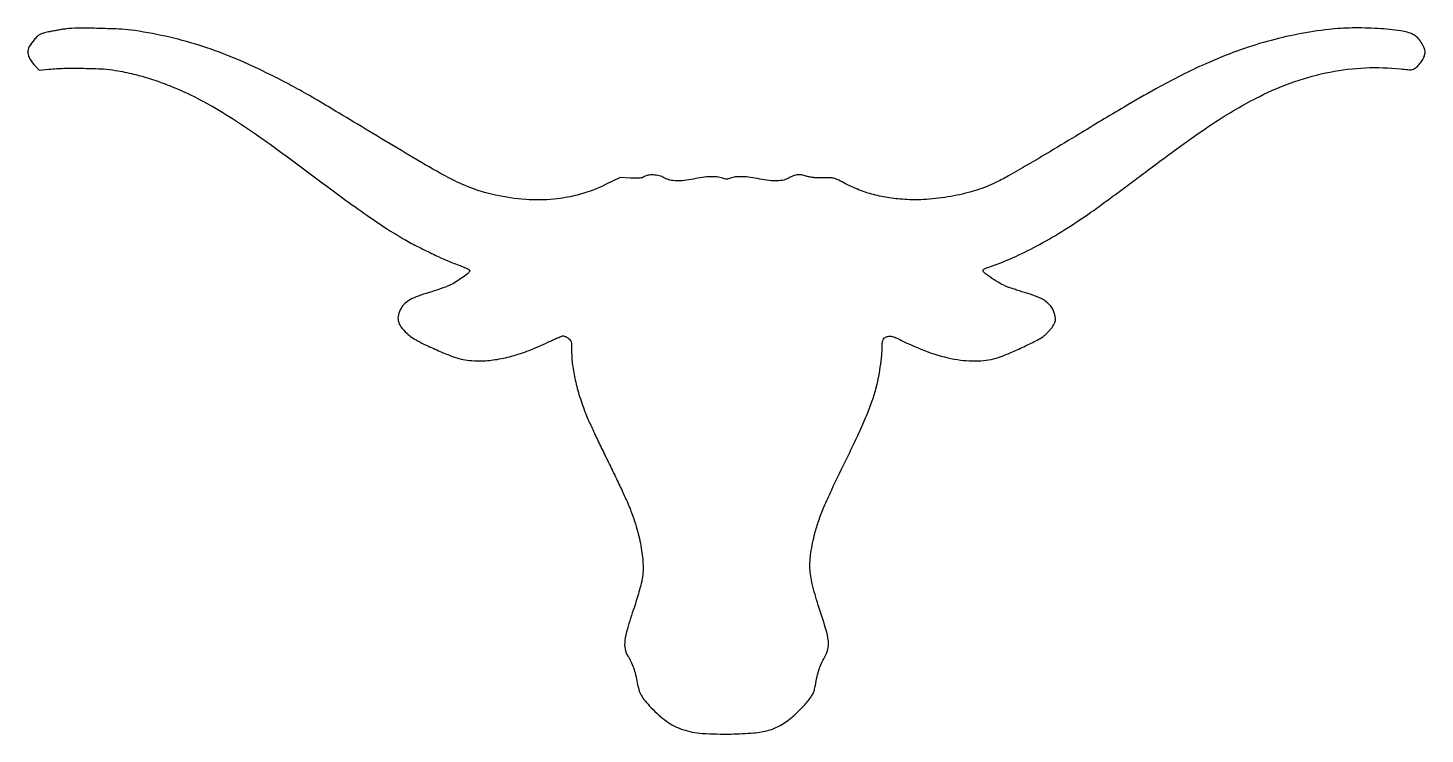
# Model space of a CAD drawing. Extents: x 3 to 1195, y 4 to 607.
import ezdxf

# ---------------------------------------------------------------- set-up
doc = ezdxf.new("R2010")
doc.units = 0

msp = doc.modelspace()

# ---------------------------------------------------------------- linework, layer by layer
msp.add_lwpolyline([(35.73978, 606.017719, 0.007907), (32.576395, 605.566966, 0.003997), (28.604746, 604.904229, 0.003968), (24.512868, 604.154252, 0.005896), (20.94338, 603.426963, 0.012026), (16.093938, 602.256437, 0.057489), (13.449471, 601.213223, 0.067086), (11.30614, 599.668243, 0.019989), (8.485222, 596.772339, 0.061699), (4.433178, 590.963217, 0.135937), (3.284921, 585.720272, 0.126206), (4.972132, 580.374052, 0.049619), (9.718839, 574.206415), (12.937679, 570.786322), (21.218839, 571.643161, -0.02139), (33.800186, 572.403082, -0.00878), (50.902695, 572.402957, -0.008337), (67.588891, 571.831371, -0.031258), (78, 570.64555, -0.014817), (93.404248, 567.434058, -0.017374), (107.784563, 563.455539, -0.017136), (122.021966, 558.436448, -0.013706), (137, 552.093163, -0.021341), (158.129811, 541.341556, -0.01604), (180.430313, 527.808378, -0.011924), (207.449996, 509.268879, -0.004617), (244.017689, 482.356853, 0.002567), (271.636283, 461.855832, 0.006141), (292.390452, 447.003725, 0.008141), (309.037613, 435.795468, 0.013547), (323.458526, 426.969904, 0.010995), (334.844651, 420.747977, 0.008265), (347.625434, 414.390377, 0.008397), (360.156126, 408.669768, 0.014818), (370.709977, 404.431876, -0.006547), (375.695907, 402.524925, -0.029302), (378.528642, 401.201759, -0.05599), (380.015228, 400.168426, -0.354217), (380.160908, 399.323043, -0.099564), (378.203641, 397.039805, -0.013453), (373.10371, 393.268459, -0.016602), (367.431587, 389.579476, -0.02948), (362.5, 386.983816, -0.016836), (359.438948, 385.718827, -0.006022), (354.994704, 384.115834, -0.005967), (350.074552, 382.473385, -0.007021), (345.375587, 381.039292, 0.016726), (336.054646, 377.995665, 0.040151), (329.452732, 374.97326, 0.05461), (324.797118, 371.658721, 0.078384), (321.593273, 367.74937, 0.069882), (319.224734, 361.996344, 0.117621), (319.137197, 356.802114, 0.104812), (321.446081, 351.716501, 0.047797), (326.339307, 346.254887, 0.03605), (330.515468, 342.928302, 0.026102), (335.593339, 339.826329, 0.016399), (342.915803, 336.167421, 0.004197), (355, 330.73899, 0.011555), (365.362754, 326.470852, 0.033142), (372.792432, 324.161745, 0.03871), (379.793758, 323.048471, 0.02106), (388.5, 322.715798, 0.03628), (401.792703, 323.73401, 0.029242), (415.816199, 326.685569, 0.026489), (430.739168, 331.612307, 0.019367), (446.742608, 338.578838, -0.00604), (451.185531, 340.655436, -0.008296), (455.232757, 342.407534, -0.005686), (458.648604, 343.774209, -0.092568), (459.85775, 344, -0.078481), (460.75916, 343.857636, -0.029435), (461.954216, 343.39118, -0.028287), (463.218795, 342.720648, -0.030612), (464.365141, 341.92742, -0.05924), (465.859462, 340.434712, -0.107145), (466.614641, 338.887681, -0.053753), (466.93331, 336.510206, -0.006368), (467.003195, 331.17742, 0.031838), (467.765799, 319.282078, 0.023357), (470.060235, 306.258109, 0.021306), (473.843042, 292.246646, 0.016604), (479.096658, 277.371369, 0.01361), (481.505096, 271.67369, 0.002584), (486.226697, 261.440968, 0.002757), (491.869307, 249.547822, 0.002529), (497.805843, 237.369276, -0.002668), (503.765739, 225.134125, -0.002829), (509.478658, 213.07091, -0.002696), (514.28366, 202.628074, -0.012945), (516.833901, 196.595525, -0.023086), (522.724617, 179.279583, -0.029341), (526.458975, 162.81828, -0.032699), (527.938989, 147.923843, -0.054596), (526.990935, 135.376739, -0.019343), (526.15253, 131.682701, -0.004757), (524.483421, 125.683864, -0.004863), (522.437713, 118.843893, -0.004845), (520.256874, 112.036415, 0.007804), (514.582719, 93.957039, 0.040511), (512.428724, 83.727097, 0.077193), (512.621659, 76.721334, 0.101196), (515.010223, 70.798282, -0.035059), (517.621195, 66.184086, -0.02743), (519.809634, 60.860157, -0.024879), (521.588468, 54.79771, -0.018502), (522.96539, 47.958065, 0.034066), (524.332352, 42.113766, 0.053277), (526.362453, 37.369446, 0.044817), (529.614237, 32.61993, 0.017163), (534.924484, 26.617066, 0.046585), (548.343727, 14.868381, 0.077229), (561.717435, 8.043576, 0.062869), (578.418855, 4.794469, 0.021811), (603, 4.230149, 0.014454), (622.392899, 5.192178, 0.047999), (634.953879, 7.405266, 0.063178), (644.932378, 11.583125, 0.040773), (655.258126, 18.711181, 0.017101), (658.285489, 21.365832, 0.009647), (661.780542, 24.777932, 0.009621), (665.177807, 28.360379, 0.015546), (667.911738, 31.550504, 0.011317), (671.216698, 35.854747, 0.042836), (672.979677, 38.75252, 0.051567), (674.055698, 41.62949, 0.021845), (674.920342, 45.662853, -0.013312), (676.414398, 53.26269, -0.024382), (678.094937, 59.346942, -0.028346), (680.148657, 64.565549, -0.028854), (682.768891, 69.486388, 0.077637), (685.600174, 76.334887, 0.089365), (686.015238, 83.385778, 0.043137), (683.882964, 93.606246, 0.005966), (677.387026, 114.324457, -0.019265), (672.281085, 132.267438, -0.047921), (670.338794, 145.762661, -0.050998), (671.057313, 158.877331, -0.024395), (674.503014, 175.414626, -0.01949), (677.850917, 186.505006, -0.016679), (682.212571, 197.902017, -0.010894), (688.834551, 212.704673, -0.0029), (700.036813, 236, 0.003332), (711.025129, 258.901069, 0.010086), (718.084886, 274.687068, 0.014376), (722.92889, 287.116466, 0.019044), (726.572546, 298.699027, 0.018831), (728.551691, 307.188494, 0.011067), (730.308048, 317.466631, 0.011041), (731.572141, 327.523836, 0.024886), (731.980477, 335.193296, -0.014421), (732.080065, 338.278392, -0.059773), (732.414141, 340.108951, -0.093605), (733.082234, 341.37187, -0.071756), (734.222506, 342.443296, -0.095566), (736.868336, 343.626306, -0.105536), (739.66852, 343.681227, -0.056532), (743.499537, 342.480915, -0.010702), (750.141325, 339.370521, 0.031073), (774.027316, 329.349022, 0.045024), (796.207052, 323.800393, 0.052174), (816.119469, 322.786079, 0.077075), (833.208289, 326.378491, 0.01268), (842.97288, 330.351313, 0.008273), (854.04021, 335.404413, 0.007244), (864.117928, 340.389193, 0.039347), (869.302218, 343.58547, 0.027451), (871.360616, 345.270638, 0.017312), (873.578864, 347.445559, 0.017375), (875.617482, 349.742468, 0.030335), (877.117472, 351.797611, 0.01823), (878.683817, 354.450305, 0.057067), (879.456509, 356.368611, 0.069086), (879.698089, 358.202849, 0.036528), (879.514275, 360.494902, 0.086111), (877.394218, 366.790036, 0.08653), (873.279903, 371.990951, 0.071732), (866.942473, 376.194605, 0.038929), (858.190684, 379.535194, -0.003056), (854.317557, 380.703343, -0.001979), (849.849764, 382.100076, -0.001989), (845.495533, 383.499328, -0.003765), (842, 384.667182, -0.037815), (833.538662, 388.300211, -0.030965), (825.109096, 393.388376, -0.027107), (818.586165, 398.442291, -0.453935), (818.573629, 400.865874, -0.080651), (819.267312, 401.303462, -0.004741), (821.577878, 402.25955, -0.007066), (824.368074, 403.337667, -0.005141), (827.5, 404.460758, 0.024667), (845.99923, 411.921613, 0.016946), (866.205839, 422.098744, 0.015498), (887.674726, 434.719529, 0.012416), (910, 449.579501, 0.004813), (916.9067, 454.528301, 0.001032), (928.78676, 463.252565, 0.001078), (942.505742, 473.416654, 0.001028), (956.401735, 483.80281, -0.004013), (989.469835, 508.212236, -0.010606), (1013.636129, 524.981941, -0.014133), (1033.870876, 537.588305, -0.016174), (1053.909281, 548.44587, -0.03206), (1083.767889, 561.073832, -0.035842), (1113.914129, 569.234283, -0.036895), (1144.100894, 572.841994, -0.038407), (1174.081312, 571.894738, 0.004761), (1180.271269, 571.28092, 0.038858), (1183.11169, 571.247854, 0.081313), (1185.010163, 571.688978, 0.062025), (1186.87053, 572.740528, 0.053789), (1189.910034, 575.548552, 0.043495), (1192.530592, 579.138545, 0.045259), (1194.355201, 582.885491, 0.088623), (1194.966779, 586.136986, 0.102209), (1194.209164, 589.981393, 0.047185), (1191.787471, 594.493471, 0.046805), (1188.485734, 598.572884, 0.082758), (1185, 601.123421, 0.083782), (1174.28844, 604.429586, 0.017622), (1154.713654, 606.333575, 0.019036), (1132.916367, 606.849284, 0.024795), (1113, 605.573052, 0.019447), (1086.328509, 601.474885, 0.020129), (1060.364756, 595.35176, 0.019702), (1034.469263, 587.020974, 0.017035), (1008, 576.303819, 0.011977), (986.976027, 566.335856, 0.010074), (965.188993, 554.803432, 0.007298), (938.212676, 539.301435, 0.002536), (899.774197, 516.195447, -0.001659), (875.401557, 501.486383, -0.003033), (855.409907, 489.675741, -0.003513), (839.612839, 480.620037, -0.012207), (829.22251, 475.090217, -0.041308), (812.77053, 468.478989, -0.02716), (792.961886, 463.521661, -0.026733), (772.234889, 460.654373, -0.034176), (752.966272, 460.352137, -0.022733), (738.087976, 461.816411, -0.02911), (724.604848, 464.574343, -0.029917), (711.836925, 468.802426, -0.026442), (699.110738, 474.677019, 0.009061), (693.538416, 477.488114, 0.054224), (690.478452, 478.573146, 0.054456), (687.262044, 478.972766, 0.009185), (681.055214, 478.950645, -0.010207), (676.309789, 478.943436, -0.021746), (672.648463, 479.172128, -0.027528), (669.660646, 479.657084, -0.036905), (667.031608, 480.440838, 0.05082), (663.300059, 481.441301, 0.067334), (659.788573, 481.532379, 0.064415), (656.261829, 480.679834, 0.041826), (652.479111, 478.855174, -0.076273), (648.008196, 477.065314, -0.047651), (642.406585, 476.31408, -0.038993), (635.633575, 476.584197, -0.022596), (627.590704, 477.906831, 0.018365), (619.62416, 479.286206, 0.026694), (612.516281, 479.865671, 0.030661), (606.619379, 479.669033, 0.078801), (602.5, 478.608778, -0.035324), (600.776437, 478.001855, -0.068737), (599.333142, 477.812139, -0.060241), (597.771315, 478.0114, -0.021766), (595.624273, 478.653882, 0.057228), (590.98679, 479.690687, 0.033884), (585.315221, 479.905629, 0.028683), (578.645411, 479.322465, 0.018084), (570.95318, 477.916951, -0.022786), (562.995799, 476.54017, -0.041986), (556.436869, 476.265616, -0.050839), (550.867965, 477.071298, -0.061348), (545.93985, 478.97033, 0.060438), (541.639808, 480.636298, 0.049722), (536.769613, 481.370029, 0.052264), (532.202754, 481.121977, 0.105728), (528.860153, 479.827938, -0.073381), (527.185613, 479.052773, -0.04829), (525.097136, 478.64996, -0.029856), (522.119699, 478.547687, -0.0079), (517.362273, 478.743599), (508.307267, 479.259892), (495.903633, 473.128999, -0.045977), (474.563608, 464.921303, -0.045011), (451.930321, 460.67813, -0.042705), (427.823963, 460.436947, -0.034097), (402.091828, 464.155604, -0.033928), (383.311949, 469.546016, -0.031994), (365.048155, 477.51254, -0.01537), (339.015115, 491.938491, -0.001992), (284.5, 524.671139, 0.001969), (259.46657, 539.703557, 0.004984), (241.116936, 550.378058, 0.006446), (225.68494, 558.889258, 0.006735), (210.261393, 566.873035, 0.016264), (180.534054, 580.566439, 0.021022), (152.391626, 591.066204, 0.021713), (124.239912, 598.907204, 0.019522), (94.5, 604.601629, 0.025107), (83.059429, 605.74885, 0.006411), (64.44384, 606.43639, 0.006034), (45.926123, 606.659112, 0.031431)], format="xyb", close=True)

doc.saveas('drawing.dxf')
